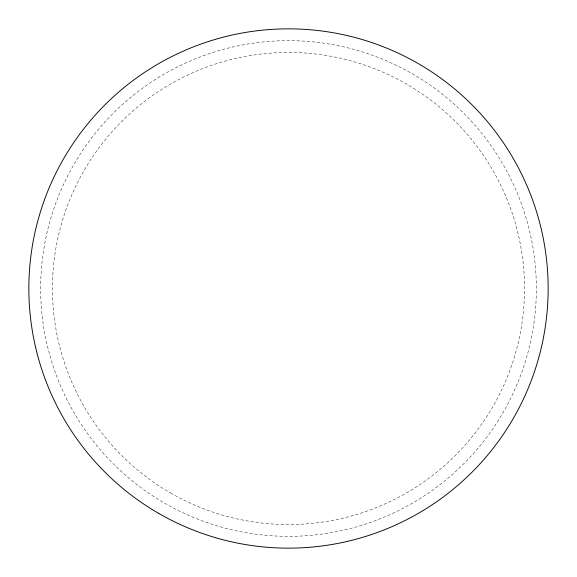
<?xml version="1.0" encoding="UTF-8"?>
<svg xmlns="http://www.w3.org/2000/svg" width="577" height="577" viewBox="0 0 577 577"><rect width="100%" height="100%" fill="white"/><g stroke="black" fill="none" stroke-linecap="round" stroke-linejoin="round"><path stroke-width="0.43" stroke-dasharray="2.88 2.16" d="M164.575 503.144A247.85 247.85 0 0 0 536.35 288.5A247.85 247.85 0 0 0 164.575 73.856A247.85 247.85 0 0 0 164.575 503.144M170.475 492.924A236.043 236.043 0 0 0 524.543 288.5A236.043 236.043 0 0 0 170.475 84.076A236.043 236.043 0 0 0 170.475 492.924"/><path stroke-width="0.87" d="M158.675 513.364A259.65 259.65 0 0 0 548.15 288.5A259.65 259.65 0 0 0 158.675 63.636A259.65 259.65 0 0 0 158.675 513.364"/></g></svg>
